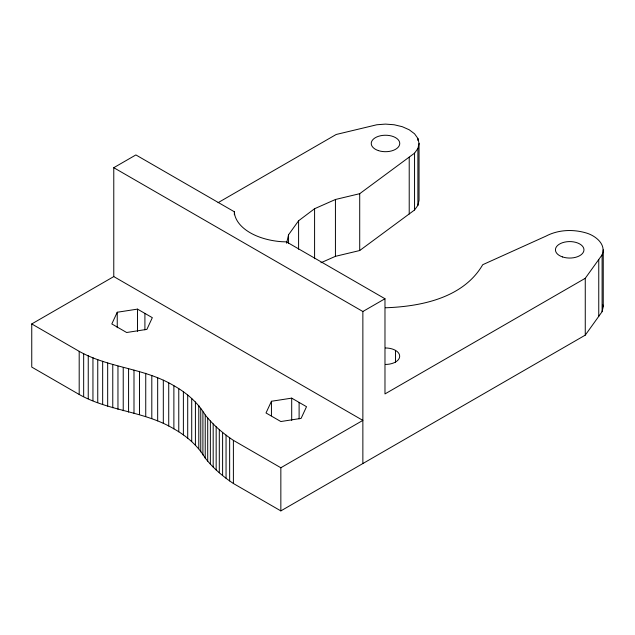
<?xml version="1.0" encoding="UTF-8"?>
<svg xmlns="http://www.w3.org/2000/svg" width="635" height="635" viewBox="0 0 635 635"><rect width="100%" height="100%" fill="white"/><g stroke="black" fill="none" stroke-linecap="round" stroke-linejoin="round"><path stroke-width="0.95" d="M286.607 243.237L288.544 234.775L298.593 220.766L314.587 208.724L335.431 199.493L359.712 193.691L414.552 153.154L417.901 148.487L419.044 143.47L417.901 138.462L414.552 133.787L409.218 129.778L402.272 126.698L394.176 124.762L385.501 124.103L376.817 124.762L336.177 134.485L218.059 202.684M320.937 262.755L335.431 256.334L359.712 250.531L414.552 209.994L417.901 205.327L419.044 200.311L419.044 143.47M31.75 323.937L79.192 351.338C108.902 368.038 144.637 368.125 173.879 385.691C186.515 392.795 197.731 402.463 205.224 414.941C213.09 424.934 222.853 433.3 233.394 440.357L280.845 467.749L362.863 420.394L113.776 276.582L31.75 323.937L31.75 367.086L79.192 394.478C108.902 411.178 144.637 411.274 173.879 428.839C186.515 435.943 197.731 445.603 205.224 458.081C213.09 468.074 222.853 476.448 233.394 483.505L280.845 510.897L585.264 335.137L602.107 311.674L602.107 254.833C606.496 244.261 595.495 235.76 586.478 233.045C573.23 229.06 558.34 229.616 545.981 236.125L482.727 264.708C463.367 298.013 421.076 306.514 385.508 307.777M602.107 311.674L603.25 306.665L603.25 249.825M117.245 312.245L111.816 323.937L126.643 332.502L146.899 329.367L152.321 317.675L137.493 309.118L117.245 312.245L117.245 327.716M271.439 401.272L266.017 412.964L280.845 421.529L301.093 418.394L306.522 406.702L291.695 398.137L271.439 401.272L271.439 415.774M113.776 276.582L113.776 167.696L135.882 154.932L234.355 211.78L234.68 214.606A54.515 31.472 0 0 0 281.615 241.705L286.504 241.887L384.977 298.744L384.977 393.93L585.264 278.297L602.107 254.833M113.776 167.696L362.863 311.507L384.977 298.744M602.869 304.99L603.25 306.665M598.757 259.509L598.757 316.349M585.264 278.297L585.264 335.137M417.901 138.462L417.901 140.422M417.901 148.487L417.901 205.327M414.552 153.154L414.552 209.994M409.218 157.17L409.218 214.011M395.51 350.385L395.51 362.275M362.863 311.507L362.863 463.542M359.712 193.691L359.712 250.531M335.431 199.493L335.431 256.334M314.587 208.724L314.587 258.707M299.109 402.423L299.109 418.854M298.593 220.766L298.593 249.182M291.695 398.137L291.695 420.378M288.544 234.775L288.544 243.594M280.845 467.749L280.845 510.897M234.355 211.78L234.355 214.757M233.394 440.357L233.394 483.505M229.648 437.777L229.648 480.925M226.052 435.134L226.052 478.274M222.607 432.419L222.607 475.567M219.305 429.649L219.305 472.789M216.162 426.815L216.162 469.956M213.185 423.918L213.185 467.066M210.36 420.973L210.36 464.121M207.708 417.981L207.708 461.121M205.224 414.941L205.224 458.081M202.906 411.853L202.906 454.993M200.755 408.718L200.755 451.866M198.787 405.551L198.787 448.699M195.413 401.939L195.413 445.087M191.714 398.439L191.714 441.579M187.706 395.049L187.706 438.198M183.38 391.795L183.38 434.935M178.768 388.668L178.768 431.816M173.879 385.691L173.879 428.839M168.727 382.873L168.727 426.014M163.314 380.206L163.314 423.354M157.67 377.714L157.67 420.862M151.805 375.396L151.805 418.536M145.74 373.261L145.74 416.401M144.907 313.396L144.907 329.827M139.486 371.316L139.486 414.457M137.493 309.118L137.493 331.351M133.993 370.173L133.993 413.322M128.58 368.935L128.58 412.083M123.23 367.601L123.23 410.742M117.959 366.165L117.959 409.305M112.768 364.633L112.768 407.773M107.672 363.006L107.672 406.146M102.664 361.283L102.664 404.424M97.75 359.466L97.75 402.614M92.948 357.561L92.948 400.709M88.249 355.576L88.249 398.716M83.661 353.497L83.661 396.637M79.192 351.338L79.192 394.478M385.429 347.98A14.256 8.231 0 0 1 399.685 356.211A14.256 8.231 0 0 1 385.429 364.442M378.365 150.598A14.256 8.231 0 0 0 399.756 143.47A14.256 8.231 0 0 0 378.365 136.342A14.256 8.231 0 0 0 378.365 150.598M562.57 256.953A14.256 8.231 0 0 0 583.962 249.825A14.256 8.231 0 0 0 562.57 242.689A14.256 8.231 0 0 0 562.57 256.953"/></g></svg>
